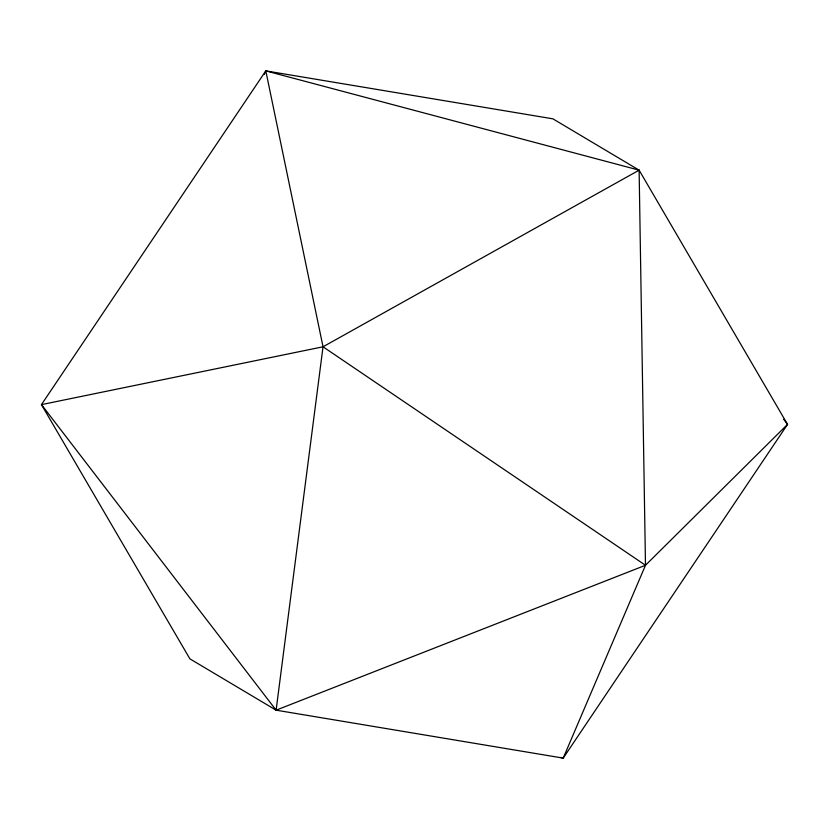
<?xml version="1.0" encoding="UTF-8"?>
<svg xmlns="http://www.w3.org/2000/svg" width="829" height="829" viewBox="0 0 829 829"><rect width="100%" height="100%" fill="white"/><g stroke="black" fill="none" stroke-linecap="round" stroke-linejoin="round"><path stroke-width="1.24" d="M783.612 419.256L787.55 424.375L645.49 565.274L276.109 710.173L323.03 346.791L265.798 70.879L552.891 118.827L639.118 170.163L787.55 424.375L563.202 758.12L276.109 710.173L189.882 658.837L41.45 404.625L265.798 70.879L639.118 170.163L645.49 565.274L563.202 758.12L560.705 757.457M264.275 74.455L265.798 70.879M276.109 710.173L41.45 404.625L323.03 346.791L639.118 170.163M323.03 346.791L645.49 565.274"/></g></svg>
